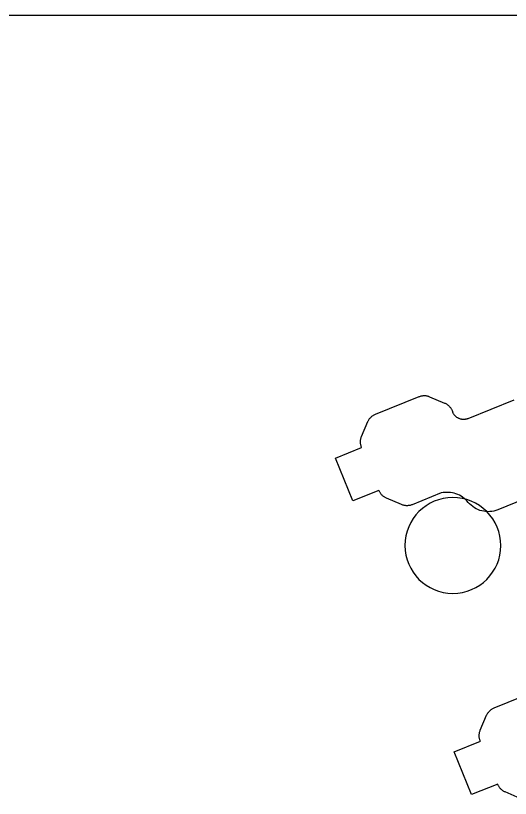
# Model space of a CAD drawing. Header units: millimetres. Extents: x 88 to 341, y 125 to 249.
# Drawn here: x 214.63 to 243.5, y 199.53 to 245.24 of the extents above; entities that cross this region are included whole.
import ezdxf

# ---------------------------------------------------------------- set-up
doc = ezdxf.new("R2010")
doc.units = ezdxf.units.MM
doc.layers.get('0').update_dxf_attribs({"linetype": 'CONTINUOUS'})

msp = doc.modelspace()

# ---------------------------------------------------------------- linework, layer by layer
at = {"color": 7}
for points in [[(290.8482, 245.2416), (138.4039, 245.2416)], [(290.8482, 245.2416), (138.4039, 245.2416)], [(245.8251, 217.6184), (242.7654, 216.3822), (242.6506, 216.3411), (242.5342, 216.3098), (242.4168, 216.2881), (242.2989, 216.2758), (242.1811, 216.2729), (242.0639, 216.2792), (241.9479, 216.2946), (241.8336, 216.3189), (241.7215, 216.3521), (241.6121, 216.3938), (241.5061, 216.4441), (241.4039, 216.5028), (241.3062, 216.5698), (241.2133, 216.6448), (241.1259, 216.7278), (241.0445, 216.8187), (240.9702, 216.9026), (240.891, 216.9805), (240.8071, 217.0523), (240.7191, 217.1178), (240.6272, 217.1768), (240.5318, 217.2294), (240.4332, 217.2753), (240.332, 217.3144), (240.2283, 217.3466), (240.1225, 217.3717), (240.0151, 217.3897), (239.9064, 217.4004), (239.7967, 217.4037), (239.6864, 217.3995), (239.5759, 217.3875), (239.4656, 217.3678), (237.7638, 216.6803), (237.7267, 216.6663), (237.689, 216.6543), (237.651, 216.6442), (237.6126, 216.6359), (237.574, 216.6296), (237.5351, 216.6252), (237.4962, 216.6227), (237.4571, 216.6221), (237.4181, 216.6233), (237.3792, 216.6265), (237.3405, 216.6316), (237.3019, 216.6386), (237.2637, 216.6475), (237.2259, 216.6583), (237.1884, 216.671), (237.1515, 216.6856), (236.2738, 217.0582), (236.2377, 217.0746), (236.2025, 217.0927), (236.1685, 217.1124), (236.1355, 217.1338), (236.1037, 217.1566), (236.0731, 217.1809), (236.0438, 217.2067), (236.0158, 217.2339), (235.9891, 217.2624), (235.9638, 217.2922), (235.94, 217.3232), (235.9177, 217.3553), (235.897, 217.3887), (235.8779, 217.4231), (235.8604, 217.4585), (235.8446, 217.4949), (235.835, 217.5188), (234.3051, 216.9007), (233.2937, 219.4041), (234.8235, 220.0222), (234.8139, 220.046), (234.8, 220.0832), (234.7879, 220.1208), (234.7778, 220.1589), (234.7696, 220.1972), (234.7632, 220.2359), (234.7588, 220.2747), (234.7563, 220.3137), (234.7557, 220.3527), (234.757, 220.3917), (234.7602, 220.4306), (234.7653, 220.4694), (234.7723, 220.5079), (234.7812, 220.5461), (234.792, 220.584), (234.8047, 220.6214), (234.8192, 220.6583), (235.1918, 221.5361), (235.2082, 221.5722), (235.2263, 221.6073), (235.2461, 221.6414), (235.2674, 221.6743), (235.2902, 221.7061), (235.3146, 221.7367), (235.3404, 221.7661), (235.3675, 221.7941), (235.396, 221.8207), (235.4258, 221.846), (235.4568, 221.8698), (235.489, 221.8921), (235.5223, 221.9128), (235.5567, 221.932), (235.5921, 221.9495), (235.6286, 221.9652), (238.1797, 222.9959), (238.2168, 223.0099), (238.2545, 223.0219), (238.2925, 223.0321), (238.3309, 223.0403), (238.3695, 223.0466), (238.4084, 223.051), (238.4473, 223.0536), (238.4863, 223.0542), (238.5253, 223.0529), (238.5643, 223.0497), (238.603, 223.0446), (238.6415, 223.0376), (238.6798, 223.0287), (238.7176, 223.0179), (238.755, 223.0052), (238.7919, 222.9906), (239.6697, 222.618), (239.7058, 222.6016), (239.7409, 222.5835), (239.775, 222.5638), (239.808, 222.5425), (239.8398, 222.5196), (239.8704, 222.4953), (239.8997, 222.4695), (239.9277, 222.4423), (239.9544, 222.4138), (239.9796, 222.3841), (240.0034, 222.3531), (240.0257, 222.3209), (240.0465, 222.2875), (240.0656, 222.2531), (240.0831, 222.2177), (240.0989, 222.1813), (240.1555, 222.0412), (240.1721, 222.0122), (240.1899, 221.9843), (240.2088, 221.9575), (240.2289, 221.9317), (240.2499, 221.9071), (240.272, 221.8836), (240.295, 221.8612), (240.3189, 221.84), (240.3436, 221.82), (240.3691, 221.8012), (240.3954, 221.7836), (240.4224, 221.7672), (240.4501, 221.7521), (240.4783, 221.7382), (240.5072, 221.7257), (240.5365, 221.7144), (240.5664, 221.7044), (240.5966, 221.6958), (240.6273, 221.6885), (240.6582, 221.6826), (240.6895, 221.6781), (240.7209, 221.6749), (240.7526, 221.6732), (240.7844, 221.6729), (240.8164, 221.6741), (240.8483, 221.6767), (240.8803, 221.6808), (240.9122, 221.6865), (240.944, 221.6936), (240.9757, 221.7023), (241.0072, 221.7125), (241.0385, 221.7243), (243.7273, 222.8106)], [(245.8251, 217.6184), (242.7654, 216.3822), (242.6506, 216.3411), (242.5342, 216.3098), (242.4168, 216.2881), (242.2989, 216.2758), (242.1811, 216.2729), (242.0639, 216.2792), (241.9479, 216.2946), (241.8336, 216.3189), (241.7215, 216.3521), (241.6121, 216.3938), (241.5061, 216.4441), (241.4039, 216.5028), (241.3062, 216.5698), (241.2133, 216.6448), (241.1259, 216.7278), (241.0445, 216.8187), (240.9702, 216.9026), (240.891, 216.9805), (240.8071, 217.0523), (240.7191, 217.1178), (240.6272, 217.1768), (240.5318, 217.2294), (240.4332, 217.2753), (240.332, 217.3144), (240.2283, 217.3466), (240.1225, 217.3717), (240.0151, 217.3897), (239.9064, 217.4004), (239.7967, 217.4037), (239.6864, 217.3995), (239.5759, 217.3875), (239.4656, 217.3678), (237.7638, 216.6803), (237.7267, 216.6663), (237.689, 216.6543), (237.651, 216.6442), (237.6126, 216.6359), (237.574, 216.6296), (237.5351, 216.6252), (237.4962, 216.6227), (237.4571, 216.6221), (237.4181, 216.6233), (237.3792, 216.6265), (237.3405, 216.6316), (237.3019, 216.6386), (237.2637, 216.6475), (237.2259, 216.6583), (237.1884, 216.671), (237.1515, 216.6856), (236.2738, 217.0582), (236.2377, 217.0746), (236.2025, 217.0927), (236.1685, 217.1124), (236.1355, 217.1338), (236.1037, 217.1566), (236.0731, 217.1809), (236.0438, 217.2067), (236.0158, 217.2339), (235.9891, 217.2624), (235.9638, 217.2922), (235.94, 217.3232), (235.9177, 217.3553), (235.897, 217.3887), (235.8779, 217.4231), (235.8604, 217.4585), (235.8446, 217.4949), (235.835, 217.5188), (234.3051, 216.9007), (233.2937, 219.4041), (234.8235, 220.0222), (234.8139, 220.046), (234.8, 220.0832), (234.7879, 220.1208), (234.7778, 220.1589), (234.7696, 220.1972), (234.7632, 220.2359), (234.7588, 220.2747), (234.7563, 220.3137), (234.7557, 220.3527), (234.757, 220.3917), (234.7602, 220.4306), (234.7653, 220.4694), (234.7723, 220.5079), (234.7812, 220.5461), (234.792, 220.584), (234.8047, 220.6214), (234.8192, 220.6583), (235.1918, 221.5361), (235.2082, 221.5722), (235.2263, 221.6073), (235.2461, 221.6414), (235.2674, 221.6743), (235.2902, 221.7061), (235.3146, 221.7367), (235.3404, 221.7661), (235.3675, 221.7941), (235.396, 221.8207), (235.4258, 221.846), (235.4568, 221.8698), (235.489, 221.8921), (235.5223, 221.9128), (235.5567, 221.932), (235.5921, 221.9495), (235.6286, 221.9652), (238.1797, 222.9959), (238.2168, 223.0099), (238.2545, 223.0219), (238.2925, 223.0321), (238.3309, 223.0403), (238.3695, 223.0466), (238.4084, 223.051), (238.4473, 223.0536), (238.4863, 223.0542), (238.5253, 223.0529), (238.5643, 223.0497), (238.603, 223.0446), (238.6415, 223.0376), (238.6798, 223.0287), (238.7176, 223.0179), (238.755, 223.0052), (238.7919, 222.9906), (239.6697, 222.618), (239.7058, 222.6016), (239.7409, 222.5835), (239.775, 222.5638), (239.808, 222.5425), (239.8398, 222.5196), (239.8704, 222.4953), (239.8997, 222.4695), (239.9277, 222.4423), (239.9544, 222.4138), (239.9796, 222.3841), (240.0034, 222.3531), (240.0257, 222.3209), (240.0465, 222.2875), (240.0656, 222.2531), (240.0831, 222.2177), (240.0989, 222.1813), (240.1555, 222.0412), (240.1721, 222.0122), (240.1899, 221.9843), (240.2088, 221.9575), (240.2289, 221.9317), (240.2499, 221.9071), (240.272, 221.8836), (240.295, 221.8612), (240.3189, 221.84), (240.3436, 221.82), (240.3691, 221.8012), (240.3954, 221.7836), (240.4224, 221.7672), (240.4501, 221.7521), (240.4783, 221.7382), (240.5072, 221.7257), (240.5365, 221.7144), (240.5664, 221.7044), (240.5966, 221.6958), (240.6273, 221.6885), (240.6582, 221.6826), (240.6895, 221.6781), (240.7209, 221.6749), (240.7526, 221.6732), (240.7844, 221.6729), (240.8164, 221.6741), (240.8483, 221.6767), (240.8803, 221.6808), (240.9122, 221.6865), (240.944, 221.6936), (240.9757, 221.7023), (241.0072, 221.7125), (241.0385, 221.7243), (243.7273, 222.8106)], [(244.0818, 199.5327), (243.204, 199.9053), (243.1679, 199.9217), (243.1328, 199.9398), (243.0987, 199.9595), (243.0657, 199.9809), (243.0339, 200.0037), (243.0033, 200.028), (242.974, 200.0538), (242.946, 200.081), (242.9193, 200.1095), (242.8941, 200.1392), (242.8703, 200.1703), (242.848, 200.2024), (242.8272, 200.2358), (242.8081, 200.2702), (242.7906, 200.3056), (242.7748, 200.342), (242.7652, 200.3659), (241.2354, 199.7478), (240.2239, 202.2512), (241.7538, 202.8693), (241.7441, 202.8931), (241.7302, 202.9303), (241.7181, 202.9679), (241.708, 203.006), (241.6998, 203.0443), (241.6935, 203.083), (241.689, 203.1218), (241.6865, 203.1608), (241.6859, 203.1998), (241.6872, 203.2388), (241.6904, 203.2777), (241.6955, 203.3165), (241.7025, 203.355), (241.7114, 203.3932), (241.7222, 203.4311), (241.7349, 203.4685), (241.7495, 203.5054), (242.1221, 204.3832), (242.1385, 204.4193), (242.1566, 204.4544), (242.1763, 204.4885), (242.1976, 204.5214), (242.2205, 204.5532), (242.2448, 204.5838), (242.2706, 204.6132), (242.2977, 204.6412), (242.3262, 204.6678), (242.356, 204.6931), (242.387, 204.7169), (242.4192, 204.7392), (242.4525, 204.7599), (242.4869, 204.7791), (242.5224, 204.7966), (242.5588, 204.8123), (245.1099, 205.843)], [(244.0818, 199.5327), (243.204, 199.9053), (243.1679, 199.9217), (243.1328, 199.9398), (243.0987, 199.9595), (243.0657, 199.9809), (243.0339, 200.0037), (243.0033, 200.028), (242.974, 200.0538), (242.946, 200.081), (242.9193, 200.1095), (242.8941, 200.1392), (242.8703, 200.1703), (242.848, 200.2024), (242.8272, 200.2358), (242.8081, 200.2702), (242.7906, 200.3056), (242.7748, 200.342), (242.7652, 200.3659), (241.2354, 199.7478), (240.2239, 202.2512), (241.7538, 202.8693), (241.7441, 202.8931), (241.7302, 202.9303), (241.7181, 202.9679), (241.708, 203.006), (241.6998, 203.0443), (241.6935, 203.083), (241.689, 203.1218), (241.6865, 203.1608), (241.6859, 203.1998), (241.6872, 203.2388), (241.6904, 203.2777), (241.6955, 203.3165), (241.7025, 203.355), (241.7114, 203.3932), (241.7222, 203.4311), (241.7349, 203.4685), (241.7495, 203.5054), (242.1221, 204.3832), (242.1385, 204.4193), (242.1566, 204.4544), (242.1763, 204.4885), (242.1976, 204.5214), (242.2205, 204.5532), (242.2448, 204.5838), (242.2706, 204.6132), (242.2977, 204.6412), (242.3262, 204.6678), (242.356, 204.6931), (242.387, 204.7169), (242.4192, 204.7392), (242.4525, 204.7599), (242.4869, 204.7791), (242.5224, 204.7966), (242.5588, 204.8123), (245.1099, 205.843)]]:
    msp.add_lwpolyline(points, dxfattribs=at)
msp.add_lwpolyline([(240.1494, 217.1007)], close=True, dxfattribs=at)
msp.add_lwpolyline([(240.1494, 217.1007)], close=True, dxfattribs=at)
for points in [[(240.1494, 217.1007), (238.603003, 217.1007), (237.3494, 215.847097), (237.3494, 214.3007)], [(240.1494, 217.1007), (238.603003, 217.1007), (237.3494, 215.847097), (237.3494, 214.3007)], [(242.129299, 216.280599), (241.604197, 216.805701), (240.892006, 217.1007), (240.1494, 217.1007)], [(242.129299, 216.280599), (241.604197, 216.805701), (240.892006, 217.1007), (240.1494, 217.1007)], [(242.9494, 214.3007), (242.9494, 215.043306), (242.654401, 215.755497), (242.129299, 216.280599)], [(242.9494, 214.3007), (242.9494, 215.043306), (242.654401, 215.755497), (242.129299, 216.280599)], [(237.3494, 214.3007), (237.3494, 212.754303), (238.603003, 211.5007), (240.1494, 211.5007)], [(237.3494, 214.3007), (237.3494, 212.754303), (238.603003, 211.5007), (240.1494, 211.5007)], [(240.1494, 211.5007), (241.695797, 211.5007), (242.9494, 212.754303), (242.9494, 214.3007)], [(240.1494, 211.5007), (241.695797, 211.5007), (242.9494, 212.754303), (242.9494, 214.3007)]]:
    msp.add_open_spline(points, degree=3, dxfattribs=at)

doc.saveas('drawing.dxf')
